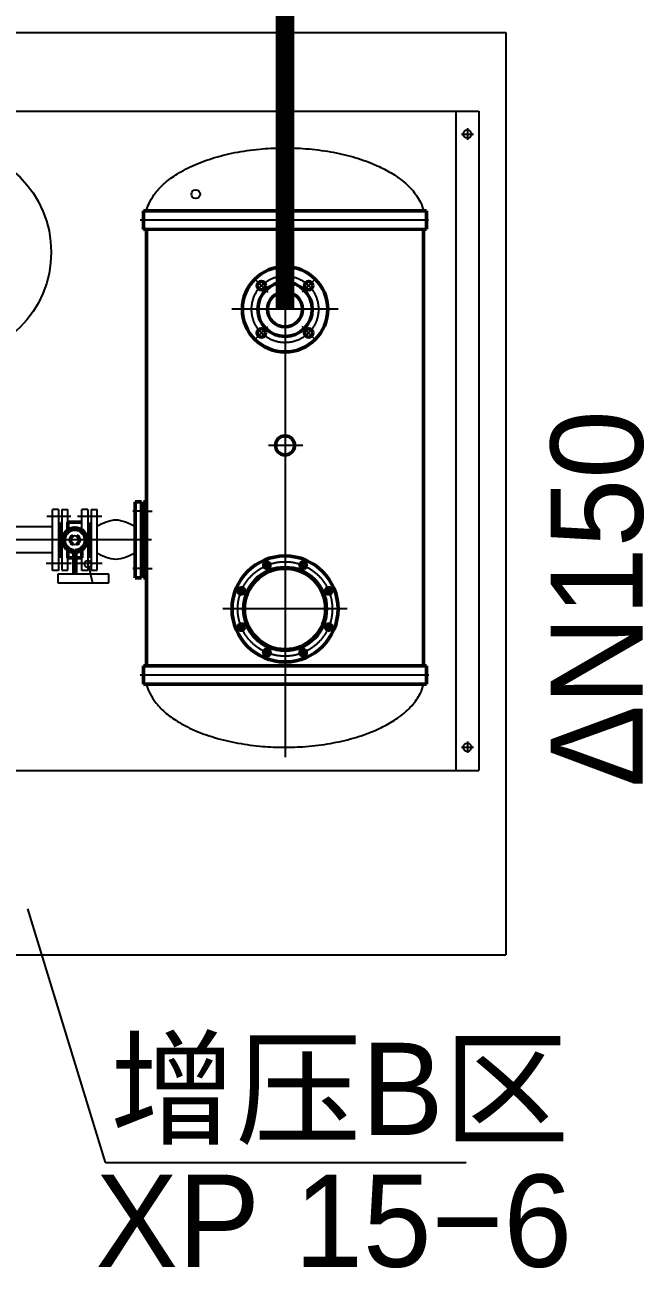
# Model space of a CAD drawing. Header units: millimetres. Extents: x 10779125 to 11142123, y -372083 to -144871.
# Drawn here: x 10966118 to 10968132, y -284349 to -280304 of the extents above; entities that cross this region are included whole.
import ezdxf

# ---------------------------------------------------------------- set-up
doc = ezdxf.new("R2010")
doc.units = ezdxf.units.MM
doc.header["$LTSCALE"] = 1000
doc.header["$MEASUREMENT"] = 0
for name, pattern in [('AM_ISO08W050', [18, 12, -1.5, 3, -1.5]), ('AM_ISO08W050x2', [9, 6, -0.75, 1.5, -0.75]), ('CENTER', [2.9, 2.5, -0.2, 0, -0.2]), ('DASHED', [0.35, 0.25, -0.1])]:
    doc.linetypes.add(name, pattern=pattern)
doc.layers.get('0').update_dxf_attribs({"color": 255, "linetype": 'CONTINUOUS'})
for name, color, linetype in [('-标高', 4, 'CONTINUOUS'), ('center', 1, 'CENTER'), ('W_DIM', 4, 'CONTINUOUS')]:
    doc.layers.add(name, color=color, linetype=linetype)
for name, color, linetype, lineweight in [('AM_0', 7, 'CONTINUOUS', 50), ('AM_0N', 7, 'CONTINUOUS', 50), ('AM_5', 3, 'CONTINUOUS', 25), ('AM_7', 4, 'AM_ISO08W050', 25)]:
    doc.layers.add(name, color=color, linetype=linetype, lineweight=lineweight)
doc.styles.get("Standard").update_dxf_attribs({"font": 'symbol.ttf'})

# ---------------------------------------------------------------- blocks, each defined once
blk = doc.blocks.new('sdg')
for p, q in [((588866.8, 268292.1), (591866.8, 268292.1)), ((588866.8, 265292.1), (588866.8, 268292.1)), ((591866.8, 265292.1), (591866.8, 268292.1)), ((589121.8, 268204.4), (591266.8, 268204.4)), ((589121.8, 266306.9), (589121.8, 268204.4)), ((591266.8, 266636.1), (591266.8, 268204.4)), ((589121.8, 268129.4), (591266.8, 268129.4)), ((590442.6, 267109.9), (590516.8, 267109.9)), ((590442.6, 267109.9), (590516.8, 267109.9)), ((590591.1, 267109.9), (590516.8, 267109.9)), ((590591.1, 267109.9), (590516.8, 267109.9)), ((590656.8, 267000.6), (590629.1, 267000.6)), ((590629.1, 267000.6), (590629.1, 266834.4)), ((590656.8, 266834.4), (590656.8, 267000.6)), ((590615.8, 266962.3), (590417.8, 266962.3)), ((590417.8, 266942.9), (590417.8, 266962.3)), ((590615.8, 266942.9), (590615.8, 266962.3)), ((590417.8, 266942.9), (590615.8, 266942.9)), ((590418.6, 266932.1), (590616.6, 266932.1)), ((590418.6, 266932.1), (590418.6, 266912.7)), ((590458.7, 266942.9), (590461.4, 266940.1)), ((590459.5, 266932.1), (590462.2, 266934.8)), ((590461.4, 266940.1), (590572.2, 266940.1)), ((590462.2, 266934.8), (590568.1, 266934.8)), ((590517.6, 266934.8), (590573, 266934.8)), ((590575, 266942.9), (590572.2, 266940.1)), ((590572.2, 266934.8), (590572.2, 266940.1)), ((590575.8, 266932.1), (590573, 266934.8)), ((590616.6, 266932.1), (590616.6, 266912.7)), ((590485, 266912.7), (590418.6, 266912.7)), ((590616.6, 266912.7), (590550.3, 266912.7)), ((590485, 266867), (590417.8, 266867)), ((590417.8, 266847.6), (590417.8, 266867)), ((590417.8, 266847.6), (590615.8, 266847.6)), ((590418.6, 266836.8), (590616.6, 266836.8)), ((590418.6, 266836.8), (590418.6, 266817.4)), ((590458.7, 266847.6), (590461.4, 266844.8)), ((590459.5, 266836.8), (590462.2, 266839.6)), ((590461.4, 266844.8), (590572.2, 266844.8)), ((590485, 266867), (590462.2, 266867)), ((590485, 266867), (590462.2, 266867)), ((590462.2, 266839.6), (590568.1, 266839.6)), ((590485, 266867), (590467.2, 266867)), ((590485, 266867), (590467.2, 266867)), ((590485, 266867), (590467.2, 266867)), ((590517.6, 266839.6), (590573, 266839.6)), ((590550.3, 266867), (590573, 266867)), ((590550.3, 266867), (590568.1, 266867)), ((590550.3, 266867), (590573, 266867)), ((590615.8, 266867), (590550.3, 266867)), ((590575, 266847.6), (590572.2, 266844.8)), ((590572.2, 266839.6), (590572.2, 266844.8)), ((590575.8, 266836.8), (590573, 266839.6)), ((590615.8, 266847.6), (590615.8, 266867)), ((590616.6, 266836.8), (590616.6, 266817.4)), ((590616.6, 266817.4), (590418.6, 266817.4)), ((590474.1, 266817.4), (590474.1, 266636.1)), ((590559.6, 266817.4), (590559.6, 266636.1)), ((590629.1, 266834.4), (590656.8, 266834.4))]:
    blk.add_line(p, q)
for centre, radius in [((589196.8, 268166.9), 13.5), ((591191.8, 268166.9), 13.5), ((590517.6, 266889.8), 15.3), ((589581.4, 266467.9), 345)]:
    blk.add_circle(centre, radius)
for points in [[(589446.8, 267122.7), (589438.7, 267124.7), (589430.6, 267127.5), (589412.7, 267135.6), (589403, 267141.2), (589381.9, 267156.5), (589370.7, 267166.6), (589349.4, 267190), (589339.3, 267203.3), (589319.5, 267233.9), (589309.9, 267251.4), (589291.9, 267290.5), (589283.6, 267312.3), (589268.8, 267359.2), (589262.4, 267384.4), (589252.1, 267436.8), (589248.2, 267463.9), (589243.5, 267514.6), (589242.2, 267537.9), (589241.6, 267584.8), (589242.2, 267608.2), (589245.5, 267658.5), (589248.5, 267685.3), (589256.9, 267737.2), (589262.3, 267762.3), (589275.4, 267810.3), (589283, 267833.2), (589298.5, 267871.6), (589306, 267887.7), (589322.2, 267917.6), (589330.8, 267931.5), (589351.5, 267960), (589363.9, 267974), (589389.9, 267997.4), (589403.6, 268006.8), (589427.3, 268018.5), (589436.9, 268022), (589446.7, 268024.4)], [(590986.8, 267122.7), (590994.9, 267124.7), (591003, 267127.5), (591020.9, 267135.6), (591030.6, 267141.2), (591051.7, 267156.5), (591062.9, 267166.6), (591084.2, 267190), (591094.3, 267203.3), (591114.1, 267233.9), (591123.7, 267251.4), (591141.7, 267290.5), (591150, 267312.3), (591164.8, 267359.2), (591171.2, 267384.4), (591181.5, 267436.8), (591185.4, 267463.9), (591190.2, 267514.6), (591191.4, 267537.9), (591192.1, 267584.8), (591191.4, 267608.2), (591188.1, 267658.5), (591185.1, 267685.3), (591176.7, 267737.2), (591171.3, 267762.3), (591158.3, 267810.3), (591150.6, 267833.2), (591135.1, 267871.6), (591127.6, 267887.7), (591111.5, 267917.6), (591102.8, 267931.5), (591082.1, 267960), (591069.7, 267974), (591043.7, 267997.4), (591030, 268006.8), (591006.4, 268018.5), (590996.7, 268022), (590986.9, 268024.4)]]:
    blk.add_open_spline(points, degree=3, knots=[3.264107, 3.264107, 3.264107, 3.264107, 3.364818, 3.364818, 3.491374, 3.491374, 3.647681, 3.647681, 3.803987, 3.803987, 3.973542, 3.973542, 4.153723, 4.153723, 4.341138, 4.341138, 4.528552, 4.528552, 4.685076, 4.685076, 4.841601, 4.841601, 5.023983, 5.023983, 5.20533, 5.20533, 5.386677, 5.386677, 5.531097, 5.531097, 5.675516, 5.675516, 5.857359, 5.857359, 6.039202, 6.039202, 6.160142, 6.160142, 6.160142, 6.160142])
for points in [[(590474.1, 267085.9), (590452.8, 267023), (590474.1, 266960.1)], [(590559.6, 267085.9), (590580.8, 267023), (590559.6, 266960.1)]]:
    blk.add_spline(points, degree=3)
at = {"layer": 'AM_0'}
for p, q in [((589506.7, 268034.1), (589446.7, 268034.1)), ((589446.7, 268034.1), (589446.8, 267113.1)), ((589506.7, 268034.1), (589506.8, 267113.1)), ((589506.7, 268024.4), (590926.9, 268024.4)), ((590926.9, 268034.2), (590986.9, 268034.2)), ((590926.9, 268034.2), (590926.9, 267113.2)), ((590986.9, 268034.2), (590986.9, 267113.2)), ((589506.8, 267122.8), (590926.9, 267122.7)), ((590393.1, 267112.9), (590393.1, 267122.7)), ((590640.6, 267112.9), (590640.6, 267122.7)), ((589446.8, 267113.1), (589506.8, 267113.1)), ((590393.1, 267112.9), (590516.8, 267112.9)), ((590393.1, 267106.9), (590393.1, 267085.9)), ((590393.1, 267106.9), (590516.8, 267106.9)), ((590393.1, 267085.9), (590516.8, 267085.9)), ((590439.6, 267112.9), (590442.6, 267109.9)), ((590439.6, 267106.9), (590442.6, 267109.9)), ((590640.6, 267112.9), (590516.8, 267112.9)), ((590640.6, 267106.9), (590516.8, 267106.9)), ((590640.6, 267085.9), (590516.8, 267085.9)), ((590594.1, 267112.9), (590591.1, 267109.9)), ((590594.1, 267106.9), (590591.1, 267109.9)), ((590640.6, 267106.9), (590640.6, 267085.9)), ((590986.9, 267113.2), (590926.9, 267113.2)), ((590572.2, 266934.8), (590517.6, 266934.8)), ((590530.8, 266921.7), (590532.9, 266926.7)), ((590535.7, 266919.3), (590538.5, 266923.8)), ((590540.1, 266916.1), (590543.5, 266920.1)), ((590543.9, 266912.3), (590547.9, 266915.7)), ((590459.4, 266912.7), (590459.4, 266895.9)), ((590459.4, 266895.9), (590459.4, 266867)), ((590551.5, 266910.9), (590546.9, 266908.1)), ((590549.5, 266903.1), (590554.4, 266905.1)), ((590575.8, 266912.7), (590550.3, 266912.7)), ((590551.2, 266897.9), (590556.4, 266899.1)), ((590551.2, 266881.8), (590556.4, 266880.5)), ((590552.1, 266892.6), (590557.4, 266893)), ((590552.1, 266887.1), (590557.4, 266886.7)), ((590555.3, 266889.8), (590555.3, 266891.7)), ((590629.1, 266893.3), (590557.3, 266893.3)), ((590629.1, 266886.4), (590557.3, 266886.4)), ((590575.8, 266912.7), (590575.8, 266893.3)), ((590575.8, 266886.4), (590575.8, 266867)), ((590459.4, 266867), (590485, 266867)), ((590459.4, 266867), (590485, 266867)), ((590459.4, 266867), (590485, 266867)), ((590463.1, 266867), (590485, 266867)), ((590572.2, 266839.6), (590517.6, 266839.6)), ((590575.8, 266867), (590550.3, 266867)), ((590575.8, 266867), (590550.3, 266867)), ((590572.2, 266867), (590550.3, 266867))]:
    blk.add_line(p, q, dxfattribs=at)
for centre, radius in [((590741.8, 267573.6), 172.5), ((589766.8, 267573.6), 138.8), ((590741.8, 267573.6), 135), ((590741.8, 267573.6), 132), ((589689.9, 267650.5), 13.5), ((589766.8, 267573.6), 88.5), ((589843.7, 267650.5), 13.5), ((589766.8, 267573.6), 57), ((590209.6, 267573.6), 30.9), ((589689.9, 267496.7), 13.5), ((589843.7, 267496.7), 13.5), ((590517.6, 266889.8), 39.8)]:
    blk.add_circle(centre, radius, dxfattribs=at)
for radius, start, end in [(34.5, 3.011, 356.989), (15.3, 18.4073, 159.5927), (15.3, 200.4073, 341.5927)]:
    blk.add_arc((590517.6, 266889.8), radius, start, end, dxfattribs=at)
at = {"layer": 'AM_0N'}
for p, q in [((590683, 267726.9), (590673.2, 267721.3)), ((590692.7, 267721.3), (590683, 267726.9)), ((590797.7, 267726.5), (590789.8, 267718.6)), ((590808.6, 267723.6), (590797.7, 267726.5)), ((590673.2, 267721.3), (590673.2, 267710)), ((590673.2, 267710), (590683, 267704.4)), ((590683, 267704.4), (590692.7, 267710)), ((590692.7, 267710), (590692.7, 267721.3)), ((590789.8, 267718.6), (590792.7, 267707.7)), ((590792.7, 267707.7), (590803.6, 267704.8)), ((590803.6, 267704.8), (590811.5, 267712.7)), ((590811.5, 267712.7), (590808.6, 267723.6)), ((590591.8, 267640.4), (590588.9, 267629.5)), ((590588.9, 267629.5), (590596.9, 267621.6)), ((590602.7, 267643.3), (590591.8, 267640.4)), ((590596.9, 267621.6), (590607.7, 267624.5)), ((590610.6, 267635.4), (590602.7, 267643.3)), ((590607.7, 267624.5), (590610.6, 267635.4)), ((590878.2, 267642.2), (590872.6, 267632.4)), ((590872.6, 267632.4), (590878.2, 267622.7)), ((590889.5, 267642.2), (590878.2, 267642.2)), ((590878.2, 267622.7), (590889.5, 267622.7)), ((590895.1, 267632.4), (590889.5, 267642.2)), ((590889.5, 267622.7), (590895.1, 267632.4)), ((590594.1, 267524.5), (590588.5, 267514.8)), ((590605.4, 267524.5), (590594.1, 267524.5)), ((590611, 267514.8), (590605.4, 267524.5)), ((590875.9, 267522.7), (590873, 267511.9)), ((590886.8, 267525.6), (590875.9, 267522.7)), ((590894.7, 267517.7), (590886.8, 267525.6)), ((590588.5, 267514.8), (590594.1, 267505)), ((590594.1, 267505), (590605.4, 267505)), ((590605.4, 267505), (590611, 267514.8)), ((590873, 267511.9), (590880.9, 267503.9)), ((590880.9, 267503.9), (590891.8, 267506.8)), ((590891.8, 267506.8), (590894.7, 267517.7)), ((590680.1, 267442.4), (590672.1, 267434.5)), ((590690.9, 267439.5), (590680.1, 267442.4)), ((590800.7, 267442.8), (590790.9, 267437.2)), ((590810.4, 267437.2), (590800.7, 267442.8)), ((590672.1, 267434.5), (590675, 267423.6)), ((590675, 267423.6), (590685.9, 267420.7)), ((590685.9, 267420.7), (590693.9, 267428.6)), ((590693.9, 267428.6), (590690.9, 267439.5)), ((590790.9, 267437.2), (590790.9, 267425.9)), ((590790.9, 267425.9), (590800.7, 267420.3)), ((590800.7, 267420.3), (590810.4, 267425.9)), ((590810.4, 267425.9), (590810.4, 267437.2))]:
    blk.add_line(p, q, dxfattribs=at)
for centre in [(590683, 267715.7), (590800.7, 267715.7), (590599.8, 267632.4), (590883.9, 267632.4), (590599.8, 267514.8), (590883.9, 267514.8), (590683, 267431.6), (590800.7, 267431.6)]:
    blk.add_circle(centre, 9.75, dxfattribs=at)
at = {"layer": 'AM_5'}
blk.add_line((590606.5, 266934.9), (590656.8, 266947.3), dxfattribs=at)
for centre, radius in [((589392, 267282.9), 14.1), ((590595.6, 266932.3), 11.2)]:
    blk.add_circle(centre, radius, dxfattribs=at)
at = {"layer": 'AM_7'}
for p, q in [((589196.8, 268147.2), (589196.8, 268186.5)), ((591191.8, 268147.2), (591191.8, 268186.5)), ((589178.1, 268166.9), (589215.1, 268166.9)), ((591173.1, 268166.9), (591210.1, 268166.9)), ((590209.6, 267631), (590209.6, 267519.5)), ((589194.9, 267573.6), (591224.4, 267573.6)), ((590423.1, 267105.3), (590423.1, 267140.9)), ((590516.8, 267139), (590516.8, 266550.6)), ((590610.6, 267105.3), (590610.6, 267140.9)), ((590423.1, 267114.5), (590423.1, 267078.9)), ((590610.6, 267114.5), (590610.6, 267078.9))]:
    blk.add_line(p, q, dxfattribs=at)
at = {"layer": 'AM_7', "ltscale": 2}
for p, q in [((589476.7, 268040.9), (589476.8, 267102.3)), ((590956.9, 268041), (590956.9, 267102.3)), ((590741.8, 267775.6), (590741.8, 267371.6)), ((590741.8, 267775.6), (590741.8, 267371.6)), ((589766.8, 267747), (589766.8, 267400.2)), ((589668.7, 267671.7), (589711.1, 267629.3)), ((589864.9, 267671.7), (589822.5, 267629.3)), ((589668.7, 267475.5), (589711.1, 267517.9)), ((589864.9, 267475.5), (589822.5, 267517.9))]:
    blk.add_line(p, q, dxfattribs=at)
at = {"layer": 'AM_7', "linetype": 'AM_ISO08W050x2', "ltscale": 3}
for p, q in [((590678.2, 267727.3), (590687.8, 267704)), ((590805.5, 267727.3), (590795.8, 267704)), ((590588.1, 267637.3), (590611.4, 267627.6)), ((590895.5, 267637.3), (590872.2, 267627.6)), ((590588.1, 267510), (590611.4, 267519.6)), ((590895.5, 267510), (590872.2, 267519.6)), ((590678.2, 267419.9), (590687.8, 267443.2)), ((590805.5, 267419.9), (590795.8, 267443.2))]:
    blk.add_line(p, q, dxfattribs=at)
at = {"layer": 'AM_7', "ltscale": 2}
for centre, radius in [((590741.8, 267573.6), 153.8), ((589766.8, 267573.6), 108.7)]:
    blk.add_circle(centre, radius, dxfattribs=at)
at = {"layer": 'center'}
for p, q in [((590441.5, 266977.1), (590441.5, 266898.6)), ((590593.8, 266979), (590593.8, 266896.6)), ((590441.5, 266877), (590441.5, 266798.5)), ((590593.8, 266878.9), (590593.8, 266796.5))]:
    blk.add_line(p, q, dxfattribs=at)

msp = doc.modelspace()

# ---------------------------------------------------------------- linework, layer by layer
at = {"color": 4}
for q in [(10966127.7, -283180.2, 0), (10967553.6, -284005.4, 0)]:
    msp.add_line((10966380.1, -284005.4, 0), q, dxfattribs=at)
at = {"layer": 'W_DIM', "color": 4, "const_width": 60, "elevation": 0}
msp.add_lwpolyline([(10966964, -281229.1), (10966964, -279349.2)], dxfattribs=at)

# ---------------------------------------------------------------- block references
at = {"layer": '-标高', "linetype": 'DASHED', "rotation": 270}
msp.add_blockref('sdg', (10699390.4, 308537.7, 0), dxfattribs=at)

# ---------------------------------------------------------------- texts
at = {"color": 4}
msp.add_text('DN150', height=300, rotation=90, dxfattribs=at).set_placement((10968128, -282784.4, 0))
for s, p in [('增压B区', (10966393.9, -283915.4, 0)), ('CR 15-6 ', (10966347.6, -284344.4, 0))]:
    msp.add_text(s, height=300, dxfattribs=at).set_placement(p)

doc.saveas('drawing.dxf')
